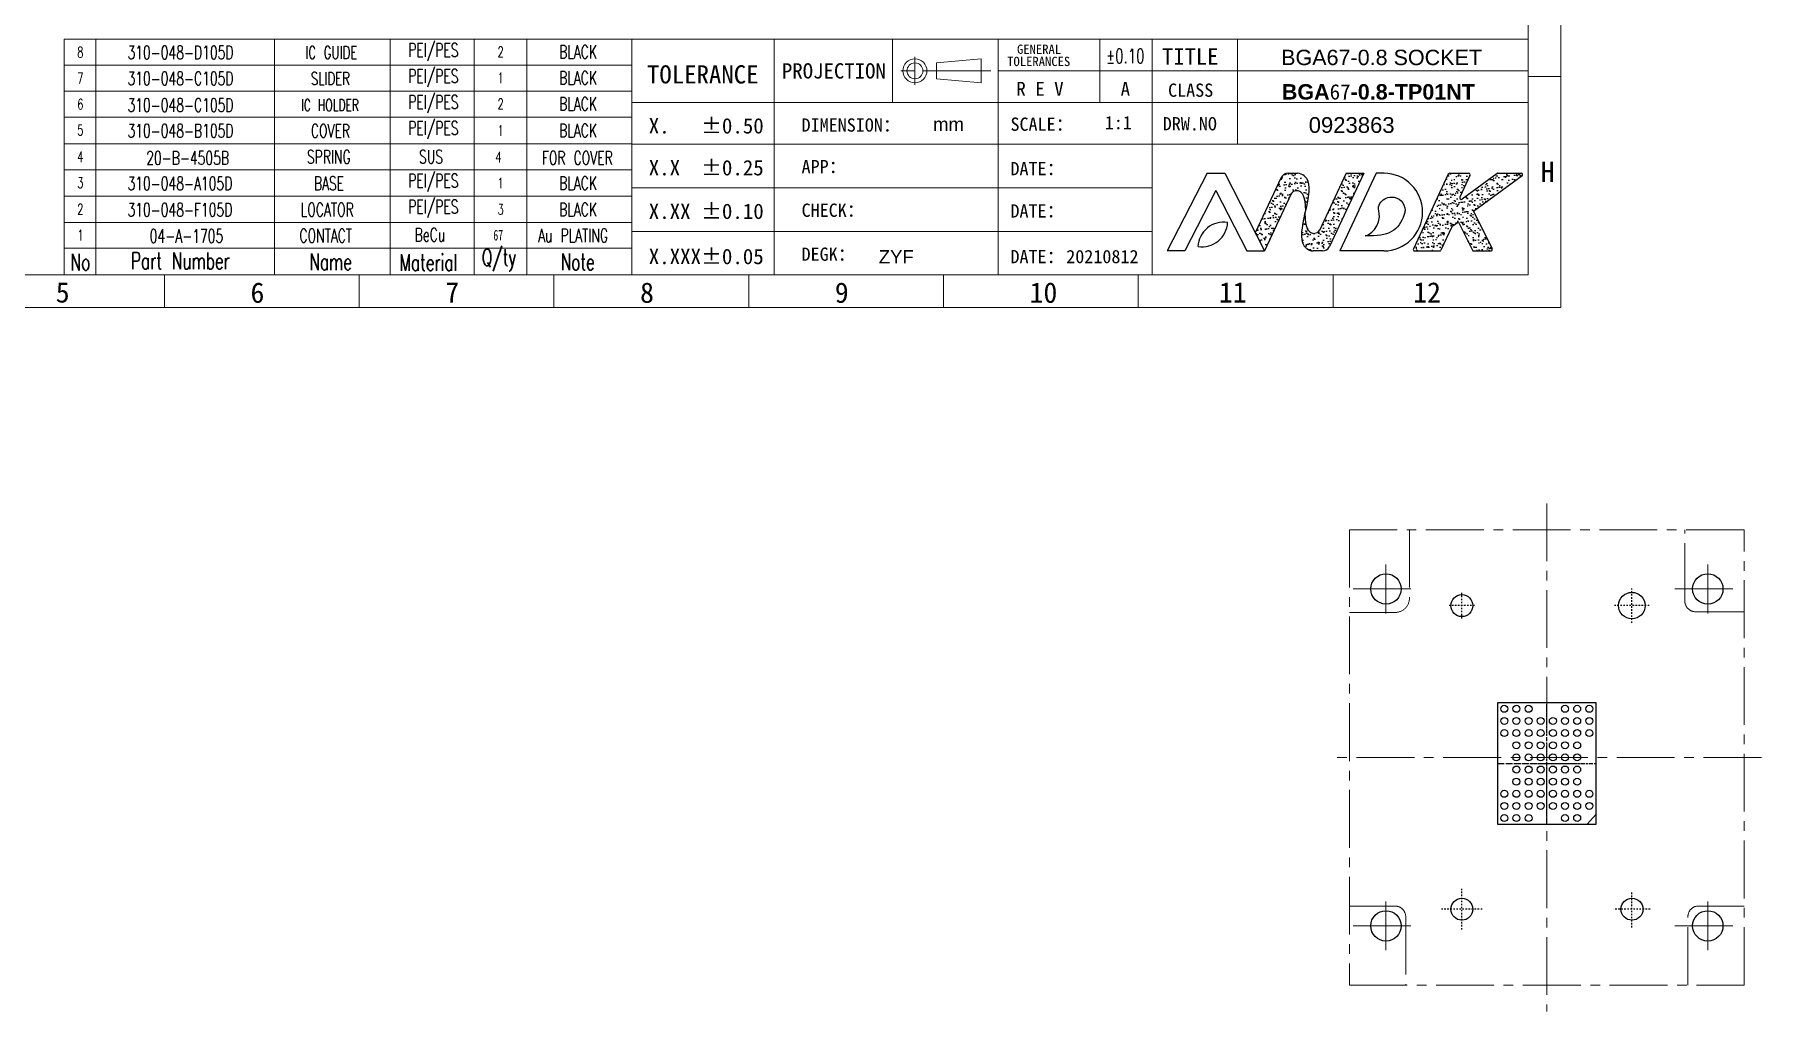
# Model space of a CAD drawing. Header units: millimetres. Extents: x -2108 to -1819, y 1464 to 1622.
# Drawn here: x -2049.9 to -1936.2, y 1464.2 to 1528.5 of the extents above; entities that cross this region are included whole.
import ezdxf

# ---------------------------------------------------------------- set-up
doc = ezdxf.new("R2010")
doc.units = ezdxf.units.MM
for name, pattern in [('CENTER', [0.6, 0.375, -0.075, 0.075, -0.075]), ('CENTER2', [28.575, 19.05, -3.175, 3.175, -3.175]), ('PHANTOM', [0.8, 0.45, -0.05, 0.1, -0.05, 0.1, -0.05])]:
    doc.linetypes.add(name, pattern=pattern)
doc.layers.add('BASE-48', color=5, linetype='Continuous')
doc.layers.add('CENTER', color=1, linetype='CENTER2', lineweight=13)
doc.layers.add('DIM', color=3, linetype='Continuous', lineweight=9)
doc.styles.add('GB', font='', dxfattribs={"height": 4})
doc.styles.add('xs', font='NSimSun.ttf', dxfattribs={"width": 0.67})
doc.styles.get('GB').set_extended_font_data('FangSong_GB2312')
pattern_1 = [(37.5, (-2991.8845, 860.47633), (-0.016687, 0.5104161), [0, -0.4026484, 0, -0.4503304, 0, -0.4304629]), (7.5, (-2991.8845, 860.4763), (0.4688143, 0.747587), [0, -0.2172182, 0, -0.3629133, 0, -0.1390726]), (327.5, (-2992.2103, 860.47633), (0.824937, 0.001499), [0, -0.1324501, 0, -0.4768204, 0, -0.6225156]), (317.5, (-2992.2103, 860.4763), (0.7963237, 0.2324965), [0, -0.066225, 0, -0.3125823, 0, -0.3576153])]

# ---------------------------------------------------------------- blocks, each defined once
blk = doc.blocks.new('dsfsafds')
at = {"color": 3}
for centre, start, end in [((-2928.89, 905.96), 81.4716, 176.9922), ((-2930.33, 907.73), 261.4168, 357.047)]:
    blk.add_arc(centre, 1.7, start, end, dxfattribs=at)
blk = doc.blocks.new('fdsafdsfds')
h = blk.add_hatch()
h.set_pattern_fill('AR-SAND', scale=0.2649, style=0)
h.set_pattern_definition(pattern_1)
edge = h.paths.add_edge_path()
edge.add_spline(control_points=[(-2894.93, 907.36), (-2894.73, 908.38), (-2894.53, 909.21), (-2894.92, 909.68), (-2895, 909.74)], knot_values=[0.071483, 0.071483, 0.071483, 0.071483, 0.728812, 0.795728, 0.795728, 0.795728, 0.795728], degree=3, periodic=0)
edge.add_arc((-2895.5, 909.13), 0.794, 50.2115, 85.2336)
edge.add_line((-2895.44, 909.92), (-2896.38, 909.92))
edge.add_line((-2896.38, 909.92), (-2898.22, 905.99))
edge.add_line((-2898.22, 905.99), (-2897.61, 904.8))
edge.add_line((-2897.61, 904.8), (-2897.61, 904.8))
edge.add_line((-2897.61, 904.8), (-2895.85, 908.57))
edge.add_arc((-2895.55, 908.43), 0.331, 90.0002, 154.8876, ccw=False)
edge.add_line((-2895.55, 908.76), (-2895.45, 908.76))
edge.add_arc((-2895.45, 908.43), 0.331, 48.7951, 90.0002, ccw=False)
edge.add_spline(control_points=[(-2895.23, 908.68), (-2894.97, 908.45), (-2894.95, 907.91), (-2894.92, 907.51), (-2894.93, 907.36)], knot_values=[0.27444, 0.27444, 0.27444, 0.27444, 0.484205, 0.495191, 0.495191, 0.495191, 0.495191], degree=3, periodic=0)
h = blk.add_hatch()
h.set_pattern_fill('AR-SAND', scale=0.2649, style=0)
h.set_pattern_definition(pattern_1)
edge = h.paths.add_edge_path()
edge.add_line((-2891.08, 909.92), (-2892.24, 909.92))
edge.add_line((-2892.24, 909.92), (-2894, 906.15))
edge.add_arc((-2894.3, 906.3), 0.331, 270.0002, 334.8876, ccw=False)
edge.add_line((-2894.3, 905.96), (-2894.4, 905.96))
edge.add_arc((-2894.4, 906.3), 0.331, 228.7951, 270.0002, ccw=False)
edge.add_spline(control_points=[(-2894.62, 906.05), (-2894.88, 906.27), (-2894.91, 906.81), (-2894.93, 907.21), (-2894.93, 907.36)], knot_values=[0.27444, 0.27444, 0.27444, 0.27444, 0.484205, 0.495191, 0.495191, 0.495191, 0.495191], degree=3, periodic=0)
edge.add_spline(control_points=[(-2894.93, 907.36), (-2895.12, 906.34), (-2895.32, 905.51), (-2894.93, 905.04), (-2894.86, 904.98)], knot_values=[0.071483, 0.071483, 0.071483, 0.071483, 0.728812, 0.795728, 0.795728, 0.795728, 0.795728], degree=3, periodic=0)
edge.add_arc((-2894.35, 905.59), 0.794, 230.2115, 265.1696)
edge.add_line((-2894.41, 904.8), (-2893.48, 904.8))
edge.add_line((-2893.48, 904.8), (-2891.08, 909.92))
h = blk.add_hatch()
h.set_pattern_fill('AR-SAND', color=256, scale=0.01, style=0)
h.set_pattern_definition([(37.5, (-4004.66077, 613.14566), (-0.01600031, 0.48941324), [0, -0.38608, 0, -0.4318, 0, -0.41275]), (7.5, (-4004.66077, 613.14566), (0.4495233, 0.7168251), [0, -0.20828, 0, -0.34798, 0, -0.13335]), (327.5, (-4004.9732, 613.14566), (0.79099237, 0.00143718), [0, -0.127, 0, -0.4572, 0, -0.5969]), (317.5, (-4004.9732, 613.14566), (0.76355645, 0.22292932), [0, -0.0635, 0, -0.29972, 0, -0.3429])])
h.paths.add_polyline_path([(-2883.84, 907.4), (-2880.65, 909.74, 0.725154), (-2880.71, 909.92), (-2882.24, 909.92, 0.159317), (-2882.3, 909.9), (-2884.91, 907.99), (-2884.08, 909.78, 0.549257), (-2884.17, 909.92), (-2885.41, 909.92, 0.290941), (-2885.51, 909.86), (-2887.81, 904.94, 0.549257), (-2887.72, 904.8), (-2886.08, 904.8, 0.290941), (-2885.99, 904.86), (-2885.27, 906.39), (-2884.83, 906.7), (-2883.92, 904.86, 0.284536), (-2883.83, 904.8), (-2882.71, 904.8, 0.556982), (-2882.62, 904.95)])
at = {"color": 7}
for p, q in [((-2901.4, 909.92), (-2904.02, 904.8)), ((-2901.4, 909.92), (-2900.23, 909.92)), ((-2901.4, 909.92), (-2901.4, 909.92)), ((-2900.23, 909.92), (-2897.61, 904.8)), ((-2896.51, 909.64), (-2898.22, 905.99)), ((-2896.06, 909.92), (-2895.44, 909.92)), ((-2892.24, 909.92), (-2894, 906.15)), ((-2891.08, 909.92), (-2893.34, 905.09)), ((-2890.25, 909.92), (-2892.65, 904.8)), ((-2892.24, 909.92), (-2891.08, 909.92)), ((-2889.74, 909.92), (-2890.25, 909.92)), ((-2885.51, 909.86), (-2887.81, 904.94)), ((-2884.08, 909.78), (-2884.75, 908.34)), ((-2882.3, 909.9), (-2884.6, 908.22)), ((-2880.65, 909.74), (-2883.84, 907.4)), ((-2900.82, 908.79), (-2902.86, 904.8)), ((-2900.82, 908.79), (-2898.78, 904.8)), ((-2895.85, 908.57), (-2897.61, 904.8)), ((-2895.45, 908.76), (-2895.55, 908.76)), ((-2884.83, 906.7), (-2885.27, 906.39)), ((-2894.4, 905.96), (-2894.3, 905.96)), ((-2885.27, 906.39), (-2885.99, 904.86)), ((-2898.78, 904.8), (-2897.61, 904.8)), ((-2893.79, 904.8), (-2894.41, 904.8)), ((-2889.75, 904.8), (-2892.65, 904.8))]:
    blk.add_line(p, q, dxfattribs=at)
for p, q in [((-2885.41, 909.92), (-2884.17, 909.92)), ((-2882.24, 909.92), (-2880.71, 909.92)), ((-2884.83, 906.7), (-2883.92, 904.86)), ((-2883.84, 907.4), (-2882.62, 904.95)), ((-2887.72, 904.8), (-2886.08, 904.8)), ((-2883.83, 904.8), (-2882.71, 904.8))]:
    blk.add_line(p, q)
for centre, radius, start, end in [((-2896.06, 909.43), 0.497, 90.0011, 154.8876), ((-2895.5, 909.13), 0.794, 50.2115, 85.2336), ((-2889.76, 907.36), 2.56, 270, 89.8238), ((-2895.55, 908.43), 0.331, 90.0002, 154.8876), ((-2895.45, 908.43), 0.331, 48.7951, 90.0002), ((-2884.66, 908.3), 0.1, 154.8876, 306.2084), ((-2894.4, 906.3), 0.331, 228.7951, 270.0002), ((-2894.3, 906.3), 0.331, 270.0002, 334.8876), ((-2894.35, 905.59), 0.794, 230.2115, 265.2336), ((-2893.79, 905.3), 0.497, 270.0011, 334.8876)]:
    blk.add_arc(centre, radius, start, end, dxfattribs=at)
for centre, start, end in [((-2885.41, 909.82), 90, 154.8876), ((-2884.17, 909.82), 334.8876, 90), ((-2882.24, 909.82), 90, 126.2084), ((-2880.71, 909.82), 306.2084, 90), ((-2887.72, 904.9), 154.8876, 270), ((-2886.08, 904.9), 270, 334.8876), ((-2883.83, 904.9), 206.4681, 270), ((-2882.71, 904.9), 270, 26.4681)]:
    blk.add_arc(centre, 0.1, start, end)
for points, knots in [([(-2895, 909.74), (-2894.92, 909.68), (-2894.53, 909.21), (-2894.73, 908.38), (-2894.93, 907.36)], [0.0714829, 0.0714829, 0.0714829, 0.0714829, 0.1383991, 0.7957282, 0.7957282, 0.7957282, 0.7957282]), ([(-2895.23, 908.68), (-2894.97, 908.45), (-2894.95, 907.91), (-2894.92, 907.51), (-2894.93, 907.36)], [0.2744404, 0.2744404, 0.2744404, 0.2744404, 0.4842053, 0.495191, 0.495191, 0.495191, 0.495191]), ([(-2890.01, 907.92), (-2889.86, 908.18), (-2889.57, 908.35), (-2889.25, 908.35), (-2889.25, 908.35), (-2888.76, 908.35), (-2888.36, 907.96), (-2888.36, 907.47), (-2888.36, 907.47), (-2888.36, 907.37), (-2888.38, 907.28), (-2888.41, 907.2)], [0, 0, 0, 0, 0.1666667, 0.1666667, 0.1666667, 0.1666667, 0.3333333, 0.3333333, 0.3333333, 0.3333333, 0.5, 0.5, 0.5, 0.5]), ([(-2894.86, 904.98), (-2894.93, 905.04), (-2895.32, 905.51), (-2895.12, 906.34), (-2894.93, 907.36)], [0.0714829, 0.0714829, 0.0714829, 0.0714829, 0.1383991, 0.7957282, 0.7957282, 0.7957282, 0.7957282]), ([(-2894.62, 906.05), (-2894.88, 906.27), (-2894.91, 906.81), (-2894.93, 907.21), (-2894.93, 907.36)], [0.2744404, 0.2744404, 0.2744404, 0.2744404, 0.4842053, 0.495191, 0.495191, 0.495191, 0.495191])]:
    blk.add_open_spline(points, degree=3, knots=knots, dxfattribs=at)
for points in [[(-2890.09, 907.44), (-2890.15, 907.63), (-2890.08, 907.8), (-2890.01, 907.92)], [(-2890.98, 905.79), (-2890.75, 905.83), (-2889.85, 906.34), (-2890.09, 907.44)], [(-2888.41, 907.2), (-2888.77, 906.14), (-2889.41, 905.74), (-2890.98, 905.79)], [(-2902.86, 904.8), (-2903.21, 904.8), (-2903.74, 904.8), (-2904.02, 904.8)]]:
    blk.add_open_spline(points, degree=3, dxfattribs=at)
blk.add_blockref('dsfsafds', (28.59, -0.96))
blk = doc.blocks.new('SFD')
at = {"color": 1, "linetype": 'CENTER', "ltscale": 0.6604}
for p, q in [((-1939.83, 1449.54), (-1939.83, 1456.04)), ((-1935.83, 1452.79), (-1943.83, 1452.79))]:
    blk.add_line(p, q, dxfattribs=at)
blk.add_line((-1936.49, 1456.04), (-1935.83, 1455.44))
at = {"color": 1, "linetype": 'CENTER', "ltscale": 0.615696}
for p, q in [((-1939.83, 1449.76), (-1939.83, 1455.82)), ((-1936, 1452.79), (-1943.66, 1452.79))]:
    blk.add_line(p, q, dxfattribs=at)
blk.add_lwpolyline([(-1935.83, 1456.04), (-1943.83, 1456.04), (-1943.83, 1449.54), (-1935.83, 1449.54)], close=True)
for centre in [(-1943.43, 1455.59), (-1943.43, 1454.79), (-1942.63, 1455.59), (-1942.63, 1454.79), (-1941.83, 1455.59), (-1941.83, 1454.79), (-1941.03, 1454.79), (-1940.23, 1454.79), (-1939.43, 1454.79), (-1938.63, 1454.79), (-1937.83, 1455.59), (-1937.83, 1454.79), (-1937.03, 1455.59), (-1937.03, 1454.79), (-1936.23, 1454.79), (-1943.43, 1453.99), (-1942.63, 1453.99), (-1941.83, 1453.99), (-1941.03, 1453.99), (-1940.23, 1453.99), (-1939.43, 1453.99), (-1938.63, 1453.99), (-1937.83, 1453.99), (-1937.03, 1453.99), (-1936.23, 1453.99), (-1942.63, 1453.19), (-1942.63, 1452.39), (-1941.83, 1453.19), (-1941.83, 1452.39), (-1941.03, 1453.19), (-1941.03, 1452.39), (-1940.23, 1453.19), (-1940.23, 1452.39), (-1939.43, 1453.19), (-1939.43, 1452.39), (-1938.63, 1453.19), (-1938.63, 1452.39), (-1937.83, 1453.19), (-1937.83, 1452.39), (-1937.03, 1453.19), (-1937.03, 1452.39), (-1943.43, 1451.59), (-1942.63, 1451.59), (-1941.83, 1451.59), (-1941.03, 1451.59), (-1940.23, 1451.59), (-1939.43, 1451.59), (-1938.63, 1451.59), (-1937.83, 1451.59), (-1937.03, 1451.59), (-1936.23, 1451.59), (-1943.43, 1450.79), (-1942.63, 1450.79), (-1941.83, 1450.79), (-1941.03, 1450.79), (-1940.23, 1450.79), (-1939.43, 1450.79), (-1938.63, 1450.79), (-1937.83, 1450.79), (-1937.03, 1450.79), (-1936.23, 1450.79), (-1943.43, 1449.99), (-1942.63, 1449.99), (-1941.83, 1449.99), (-1937.83, 1449.99), (-1937.03, 1449.99), (-1936.23, 1449.99)]:
    blk.add_circle(centre, 0.23)
blk = doc.blocks.new('SFDSAFD')
at = {"layer": 'CENTER', "color": 2, "lineweight": 9, "ltscale": 0.2}
for p, q in [((-120.25, 628.18), (-120.25, 632.88)), ((-116.35, 627.48), (-119.55, 627.48))]:
    blk.add_line(p, q, dxfattribs=at)
blk.add_lwpolyline([(-116.35, 602.88), (-116.35, 632.88), (-142.35, 632.88), (-142.35, 602.88)], close=True, dxfattribs=at)
for points in [[(-138.39, 632.88), (-138.39, 628.38, -0.414214), (-139.34, 627.43), (-142.35, 627.43)], [(-142.35, 608.09), (-139.34, 608.09, -0.414214), (-138.64, 607.39), (-138.64, 602.88)], [(-120.05, 602.88), (-120.05, 607.39, -0.414214), (-119.35, 608.09), (-116.35, 608.09)]]:
    blk.add_lwpolyline(points, format="xyb", dxfattribs=at)
blk.add_arc((-119.55, 628.18), 0.7, 180, 270, dxfattribs=at)
blk = doc.blocks.new('YUU')
at = {"color": 1, "linetype": 'CENTER2', "lineweight": 5, "ltscale": 0.2}
blk.add_line((-1985.35, 1475.71), (-1985.35, 1447.44), dxfattribs=at)
at = {"color": 7, "linetype": 'Continuous'}
for centre in [(-1996.45, 1472.18), (-1974.25, 1472.18), (-1996.45, 1450.98), (-1974.25, 1450.98)]:
    blk.add_circle(centre, 1, dxfattribs=at)
at = {"color": 4, "linetype": 'Continuous'}
for centre, radius in [((-1995.35, 1467.18), 0.875), ((-1975.35, 1467.18), 0.725), ((-1995.35, 1455.98), 0.725), ((-1975.35, 1455.98), 0.725)]:
    blk.add_circle(centre, radius, dxfattribs=at)
at = {"layer": 'BASE-48', "color": 1, "linetype": 'CENTER', "ltscale": 0.1}
for p, q in [((-1995.35, 1468.32), (-1995.35, 1466.04)), ((-1994.21, 1467.18), (-1996.49, 1467.18))]:
    blk.add_line(p, q, dxfattribs=at)
at = {"layer": 'BASE-48', "color": 1, "linetype": 'CENTER', "ltscale": 0.08}
for p, q in [((-1975.35, 1468.38), (-1975.35, 1465.98)), ((-1974.15, 1467.18), (-1976.55, 1467.18)), ((-1975.35, 1457.32), (-1975.35, 1454.64)), ((-1995.35, 1456.82), (-1995.35, 1455.14)), ((-1994.51, 1455.98), (-1996.19, 1455.98)), ((-1974.01, 1455.98), (-1976.69, 1455.98))]:
    blk.add_line(p, q, dxfattribs=at)
at = {"layer": 'CENTER', "lineweight": 9, "ltscale": 0.2}
for p, q in [((-1996.45, 1470.01), (-1996.45, 1474.34)), ((-1974.25, 1470.01), (-1974.25, 1474.34)), ((-1994.84, 1472.18), (-1998.06, 1472.18)), ((-1972.64, 1472.18), (-1975.86, 1472.18)), ((-1996.45, 1448.81), (-1996.45, 1453.14)), ((-1974.25, 1448.81), (-1974.25, 1453.14)), ((-1994.84, 1450.98), (-1998.06, 1450.98)), ((-1972.64, 1450.98), (-1975.86, 1450.98))]:
    blk.add_line(p, q, dxfattribs=at)
at = {"layer": 'CENTER', "color": 1, "lineweight": 9, "ltscale": 0.2}
blk.add_line((-2002.09, 1461.58), (-1968.61, 1461.58), dxfattribs=at)
at = {"rotation": 90}
blk.add_blockref('SFDSAFD', (-1367.47, 1590.92), dxfattribs=at)

msp = doc.modelspace()

# ---------------------------------------------------------------- linework, layer by layer
at = {"lineweight": 0}
for p, q in [((-2000.9756, 1528.2451), (-2010.5765, 1528.2451)), ((-2010.5765, 1512.6983), (-2010.5765, 1528.2451)), ((-2000.9756, 1528.2451), (-1951.5348, 1528.2451)), ((-2000.9756, 1528.2451), (-1951.5348, 1528.2451))]:
    msp.add_line(p, q, dxfattribs=at)
at = {"lineweight": 0, "ltscale": 10}
for p, q in [((-2001.2145, 1528.2451), (-2001.2145, 1512.6983)), ((-2000.9756, 1528.2451), (-1951.5348, 1528.2451)), ((-1993.4056, 1528.2451), (-1993.4056, 1524.0584)), ((-1986.4489, 1512.6983), (-1986.4489, 1528.2451)), ((-1979.7581, 1528.2451), (-1979.7581, 1524.0584)), ((-1976.3054, 1512.6983), (-1976.3054, 1528.2451)), ((-1970.6945, 1528.2451), (-1970.6945, 1521.3191)), ((-1987.5607, 1525.3628), (-1990.5063, 1525.6312)), ((-1986.4489, 1526.1518), (-1976.3054, 1526.1518)), ((-1976.3054, 1526.1518), (-1951.5348, 1526.1518)), ((-1951.5348, 1525.7867), (-1949.3892, 1525.7867)), ((-2010.5765, 1524.0584), (-1976.3054, 1524.0584)), ((-1976.3054, 1524.0584), (-1951.5348, 1524.0584)), ((-2010.5765, 1521.3191), (-1976.3054, 1521.3191)), ((-1976.3054, 1521.3191), (-1951.5348, 1521.3191)), ((-2010.5765, 1518.4455), (-1976.3054, 1518.4455)), ((-2010.5765, 1515.5719), (-1976.3054, 1515.5719)), ((-2041.3681, 1512.6983), (-2041.3681, 1510.5527)), ((-2028.5389, 1512.6983), (-2028.5389, 1510.5527)), ((-2015.7097, 1512.6983), (-2015.7097, 1510.5527)), ((-2002.8805, 1512.6983), (-2002.8805, 1510.5527)), ((-1990.0514, 1512.6983), (-1990.0514, 1510.5527)), ((-1977.2222, 1512.6983), (-1977.2222, 1510.5527)), ((-1964.393, 1512.6983), (-1964.393, 1510.5527))]:
    msp.add_line(p, q, dxfattribs=at)
at = {"color": 0, "linetype": 'PHANTOM', "lineweight": 0, "ltscale": 10}
for p, q in [((-1991.9329, 1525.2301), (-1991.9329, 1527.0775)), ((-1986.9347, 1526.1538), (-1992.8566, 1526.1538))]:
    msp.add_line(p, q, dxfattribs=at)
at = {"color": 0, "lineweight": 0}
for p, q in [((-1990.5063, 1526.6764), (-1987.5607, 1526.9448)), ((-1990.5063, 1526.1538), (-1990.5063, 1526.6764)), ((-1987.5607, 1526.1538), (-1987.5607, 1526.9448)), ((-1990.5063, 1526.1538), (-1990.5063, 1525.6312)), ((-1987.5607, 1526.1538), (-1987.5607, 1525.3628))]:
    msp.add_line(p, q, dxfattribs=at)
at = {"color": 2, "lineweight": 0, "ltscale": 10}
msp.add_lwpolyline([(-2107.6306, 1622.1263), (-1949.3892, 1622.1263), (-1949.3892, 1510.5527), (-2107.6306, 1510.5527)], close=True, dxfattribs=at)
at = {"lineweight": 0, "ltscale": 10}
msp.add_lwpolyline([(-2105.4849, 1619.9806), (-1951.5348, 1619.9806), (-1951.5348, 1512.6983), (-2105.4849, 1512.6983)], close=True, dxfattribs=at)
at = {"lineweight": 0}
for points in [[(-2047.9723, 1528.2451), (-2010.5765, 1528.2451)], [(-2047.9723, 1512.6983), (-2047.9723, 1528.2451)], [(-2045.8862, 1528.2451), (-2045.8862, 1512.6983)], [(-2034.1163, 1512.6983), (-2034.1163, 1528.2451)], [(-2026.4966, 1528.2451), (-2026.4966, 1512.6983)], [(-2020.963, 1512.6983), (-2020.963, 1528.2451)], [(-2017.4935, 1528.2451), (-2017.4935, 1512.6983)], [(-2010.5765, 1512.6983), (-2010.5765, 1528.2451)], [(-2047.9723, 1526.5323), (-2010.5765, 1526.5323)], [(-2047.9723, 1524.8195), (-2010.5765, 1524.8195)], [(-2010.5765, 1523.1068), (-2047.9723, 1523.1068)], [(-2047.9723, 1521.3501), (-2010.5765, 1521.3501)], [(-2010.5765, 1519.6373), (-2047.9723, 1519.6373)], [(-2047.9723, 1517.9025), (-2010.5765, 1517.9025)], [(-2010.5765, 1516.1678), (-2047.9723, 1516.1678)], [(-2047.9723, 1514.455), (-2010.5765, 1514.455)], [(-2010.3107, 1512.6983), (-2044.3069, 1512.6983)], [(-2010.3107, 1512.6983), (-2044.3069, 1512.6983)]]:
    msp.add_lwpolyline(points, dxfattribs=at)
at = {"color": 0, "lineweight": 0}
for radius in [0.791, 0.5226]:
    msp.add_circle((-1991.9329, 1526.1538), radius, dxfattribs=at)

# ---------------------------------------------------------------- block references
at = {"lineweight": 0}
msp.add_blockref('fdsafdsfds', (928.7083, 609.483), dxfattribs=at)
at = {"rotation": 270}
for name, p in [('YUU', (-3411.8871, -504.4381)), ('SFD', (-3403.1015, -459.3145))]:
    msp.add_blockref(name, p, dxfattribs=at)

# ---------------------------------------------------------------- texts
at = {"lineweight": 0, "ltscale": 10, "style": 'GB'}
for s, height, p in [('GENERAL', 0.61029, (-1985.2095, 1527.2692)), ('TOLERANCES', 0.61029, (-1985.8545, 1526.4637)), ('R E V', 0.91543, (-1985.2519, 1524.5067)), ('A', 0.9082, (-1978.379, 1524.5067)), ('H', 1.341, (-1950.7167, 1518.8343)), ('5', 1.341, (-2048.5238, 1510.8816)), ('6', 1.341, (-2035.6946, 1510.8667)), ('7', 1.341, (-2022.8654, 1510.8816)), ('8', 1.341, (-2010.0362, 1510.8667)), ('9', 1.341, (-1997.2071, 1510.8667)), ('10', 1.34103, (-1984.3779, 1510.8667)), ('11', 1.34103, (-1971.91, 1510.8816)), ('12', 1.34103, (-1959.1093, 1510.8816))]:
    msp.add_text(s, height=height, dxfattribs=at).set_placement(p)
at = {"lineweight": 0, "ltscale": 3, "attachment_point": 1, "style": 'xs'}
for s, insert, char_height, width in [('{\\Ftxt.shx|c0;8}', (-2047.1043, 1527.7284), 0.701099, 0.637444), ('{\\Ftxt.shx|c0;310-048-D105D}', (-2043.7986, 1527.8061), 0.887061, 8.193605), ('{\\Ftxt.shx|c0;IC GUIDE}', (-2032.0832, 1527.7813), 0.845518, 5.644203), ('{\\Ftxt.shx|c0;PEI/PES}', (-2025.3072, 1527.9656), 0.887061, 2.170692), ('{\\Ftxt.shx|c0;2}', (-2019.4194, 1527.7503), 0.701099, 0.669581), ('{\\Ftxt.shx|c0;BLACK}', (-2015.3685, 1527.8438), 0.887061, 3.719955), ('{\\Ftxt.shx|c0;%%p0.10}', (-1979.3462, 1527.606), 0.959956, 8.643723), ('{\\Ftxt.shx|c0;7}', (-2047.1043, 1526.0156), 0.701099, 0.637444), ('{\\Ftxt.shx|c0;310-048-C105D}', (-2043.7986, 1526.0933), 0.887061, 8.193605), ('{\\Ftxt.shx|c0;SLIDER}', (-2031.7222, 1526.0685), 0.845518, 5.644203), ('{\\Ftxt.shx|c0;PEI/PES}', (-2025.3072, 1526.2528), 0.887061, 2.170692), ('{\\Ftxt.shx|c0;1}', (-2019.4194, 1526.0375), 0.701099, 0.669581), ('{\\Ftxt.shx|c0;BLACK}', (-2015.3685, 1526.131), 0.887061, 3.719955), ('{\\Ftxt.shx|c0;6}', (-2047.1043, 1524.3028), 0.701099, 0.637444), ('{\\Ftxt.shx|c0;310-048-C105D}', (-2043.7986, 1524.3366), 0.887061, 8.193605), ('{\\Ftxt.shx|c0;IC HOLDER}', (-2032.354, 1524.2789), 0.768653, 5.131094), ('{\\Ftxt.shx|c0;PEI/PES}', (-2025.3072, 1524.5401), 0.887061, 2.170692), ('{\\Ftxt.shx|c0;2}', (-2019.4194, 1524.3248), 0.701099, 0.669581), ('{\\Ftxt.shx|c0;BLACK}', (-2015.3685, 1524.4182), 0.887061, 3.719955), ('{\\Ftxt.shx|c0;5}', (-2047.1043, 1522.59), 0.701099, 0.637444), ('{\\Ftxt.shx|c0;310-048-B105D}', (-2043.7986, 1522.6458), 0.887061, 8.193605), ('{\\Ftxt.shx|c0;COVER}', (-2031.721, 1522.6414), 0.887061, 3.504606), ('{\\Ftxt.shx|c0;PEI/PES}', (-2025.3072, 1522.8273), 0.887061, 2.170692), ('{\\Ftxt.shx|c0;1}', (-2019.4194, 1522.5681), 0.701099, 0.669581), ('{\\Ftxt.shx|c0;BLACK}', (-2015.3685, 1522.6615), 0.887061, 3.719955), ('{\\Ftxt.shx|c0;20-B-4505B}', (-2042.5642, 1520.8557), 0.887061, 5.527418), ('{\\Ftxt.shx|c0;SPRING}', (-2031.9781, 1520.9257), 0.887061, 3.792154), ('{\\Ftxt.shx|c0;SUS}', (-2024.5937, 1520.9324), 0.887061, 2.459843), ('{\\Ftxt.shx|c0;FOR COVER}', (-2016.5026, 1520.8593), 0.887061, 5.485257), ('{\\Ftxt.shx|c0;4}', (-2047.1043, 1520.8333), 0.701099, 0.78182), ('{\\Ftxt.shx|c0;4}', (-2019.5675, 1520.8114), 0.701099, 1.30881), ('{\\Ftxt.shx|c0;3}', (-2047.1043, 1519.1205), 0.701099, 0.709633), ('{\\Ftxt.shx|c0;310-048-A105D}', (-2043.7986, 1519.1763), 0.887061, 8.101089), ('{\\Ftxt.shx|c0;BASE}', (-2031.519, 1519.1818), 0.887061, 3.24164), ('{\\Ftxt.shx|c0;PEI/PES}', (-2025.3072, 1519.3578), 0.887061, 2.170692), ('{\\Ftxt.shx|c0;1}', (-2019.4194, 1519.1095), 0.701099, 0.792363), ('{\\Ftxt.shx|c0;BLACK}', (-2015.3685, 1519.192), 0.887061, 3.680056), ('{\\Ftxt.shx|c0;310-048-F105D}', (-2043.7986, 1517.4415), 0.887061, 8.101089), ('{\\Ftxt.shx|c0;LOCATOR}', (-2032.389, 1517.447), 0.887061, 3.24164), ('{\\Ftxt.shx|c0;PEI/PES}', (-2025.3072, 1517.645), 0.887061, 2.170692), ('{\\Ftxt.shx|c0;BLACK}', (-2015.3685, 1517.4573), 0.887061, 3.680056), ('{\\Ftxt.shx|c0;2}', (-2047.1043, 1517.3858), 0.701099, 0.637444), ('{\\Ftxt.shx|c0;3}', (-2019.4194, 1517.3748), 0.701099, 0.792363), ('{\\Ftxt.shx|c0;1}', (-2047.1043, 1515.673), 0.701099, 0.637444), ('{\\Ftxt.shx|c0;04-A-1705}', (-2042.3356, 1515.7148), 0.887061, 5.527418), ('{\\Ftxt.shx|c0;CONTACT}', (-2032.4732, 1515.7352), 0.887061, 4.683301), ('{\\Ftxt.shx|c0;BeCu}', (-2024.8868, 1515.7941), 0.887061, 2.132833), ('{\\Ftxt.shx|c0;Au PLATING}', (-2016.7529, 1515.7497), 0.887061, 5.615978), ('{\\Ftxt.shx|c0;No}', (-2047.5417, 1514.099), 1.095468, 1.479758), ('{\\Ftxt.shx|c0;Part Number}', (-2043.565, 1514.1791), 1.095468, 11.090352), ('{\\Ftxt.shx|c0;Name}', (-2031.8135, 1514.1199), 1.095468, 3.519231), ('{\\Ftxt.shx|c0;Material}', (-2025.8757, 1514.0732), 1.095468, 4.417117), ('{\\Ftxt.shx|c0;Q/ty}', (-2020.4584, 1514.4063), 1.095468, 3.295779), ('{\\Ftxt.shx|c0;Note}', (-2015.2584, 1514.1074), 1.095468, 2.613887)]:
    msp.add_mtext(s, dxfattribs=dict(at, insert=insert, char_height=char_height, width=width))
at = {"lineweight": 0, "attachment_point": 1}
for s, insert, char_height, width in [('{\\fKaiTi_GB2312|b0|i0|c134|p49;TOLERANCE}', (-2009.5824, 1526.5158), 1.2, 24.101342), ('{\\fKaiTi_GB2312|b0|i0|c134|p49;\\H1.012x;X.   ±0.50}', (-2009.4647, 1523.0337), 1, 21.512476), ('{\\fKaiTi_GB2312|b0|i0|c134|p49;\\H1.012x;X.X  ±0.25}', (-2009.4647, 1520.2727), 1, 21.512476), ('{\\fKaiTi_GB2312|b0|i0|c134|p49;\\H1.012x;X.XX ±0.10}', (-2009.4647, 1517.4039), 1, 21.512476), ('{\\fKaiTi_GB2312|b0|i0|c134|p49;\\H1.012x;X.XXX±0.05}', (-2009.4647, 1514.4246), 1, 21.512476)]:
    msp.add_mtext(s, dxfattribs=dict(at, insert=insert, char_height=char_height, width=width))
at = {"lineweight": 0, "insert": (-2000.695, 1526.6507), "char_height": 1.006977, "width": 7.897696, "attachment_point": 1, "style": 'GB'}
msp.add_mtext('{\\fSimSun|b0|i0|c134|p2;PROJECTION}', dxfattribs=at)
at = {"color": 1, "lineweight": 0, "ltscale": 3, "insert": (-2019.6996, 1515.673), "char_height": 0.701099, "width": 0.894184, "attachment_point": 1, "style": 'xs'}
msp.add_mtext('{\\Ftxt|c134;67}', dxfattribs=at)
at = {"layer": 'DIM', "color": 0, "linetype": 'ByBlock', "lineweight": 0, "attachment_point": 7, "style": 'GB'}
for s, insert, char_height, width in [('{\\fSimSun|b0|i0|c134|p2;TITLE}', (-1975.658, 1526.5501), 1.093221, 4.889376), ('{\\fArial|b0|i0|c0|p34;BGA67-0.8 SOCKET}', (-1967.8111, 1526.5111), 1.014681, 48.01482), ('{\\fSimSun|b0|i0|c134|p2;CLASS}', (-1975.258, 1524.4245), 0.874577, 3.413469), ('{\\fSimSun|b0|i0|c134|p2;1:1}', (-1979.4263, 1522.287), 0.874577, 41.385094), ('{\\fSimSun|b0|i0|c134|p2;DIMENSION：}', (-1999.3991, 1522.1281), 0.874577, 41.385094), ('{\\fArial|b0|i0|c0|p32;mm}', (-1990.7375, 1522.1966), 0.874577, 41.385094), ('{\\fSimSun|b0|i0|c134|p2;SCALE：}', (-1985.6392, 1522.1833), 0.874577, 41.385094), ('{\\fSimSun|b0|i0|c134|p2;DRW.NO}', (-1975.609, 1522.2122), 0.874577, 4.209708), ('{\\fArial|b0|i0|c0|p34;\\C3;0923863 }', (-1965.9938, 1522.0463), 1.04, 62.419266), ('{\\fSimSun|b0|i0|c134|p2;APP：}', (-1999.3991, 1519.3988), 0.874577, 3.483569), ('{\\fSimSun|b0|i0|c134|p2;DATE：}', (-1985.6392, 1519.2649), 0.874577, 41.385094), ('{\\fSimSun|b0|i0|c134|p2;CHECK：}', (-1999.3991, 1516.5156), 0.874577, 5.023004), ('{\\fSimSun|b0|i0|c134|p2;DATE：}', (-1985.6392, 1516.4775), 0.874577, 41.385094), ('{\\fSimSun|b0|i0|c134|p2;DEGK：}', (-1999.3991, 1513.617), 0.874577, 4.505544), ('{\\fSimSun|b0|i0|c134|p2;DATE：}', (-1985.6392, 1513.4676), 0.874577, 41.385094)]:
    msp.add_mtext(s, dxfattribs=dict(at, insert=insert, char_height=char_height, width=width))
at = {"layer": 'DIM', "color": 1, "linetype": 'ByBlock', "lineweight": 0, "insert": (-1967.7655, 1524.2419), "char_height": 1.014681, "width": 48.01482, "attachment_point": 7, "style": 'GB'}
msp.add_mtext('{\\fArial|b1|i0|c134|p34;BGA}67{\\fArial|b1|i0|c134|p34;-0.8-TP01NT}', dxfattribs=at)
at = {"layer": 'DIM', "color": 8, "linetype": 'ByBlock', "lineweight": 0, "insert": (-1994.3145, 1513.4624), "char_height": 0.874577, "width": 41.385094, "attachment_point": 7, "style": 'GB'}
msp.add_mtext('{\\fArial|b0|i0|c0|p32;ZYF}', dxfattribs=at)
at = {"layer": 'DIM', "color": 3, "linetype": 'ByBlock', "lineweight": 0, "insert": (-1981.9653, 1513.4624), "char_height": 0.874577, "width": 41.385094, "attachment_point": 7, "style": 'GB'}
msp.add_mtext('{\\fSimSun|b0|i0|c134|p2;20210812}', dxfattribs=at)

doc.saveas('drawing.dxf')
